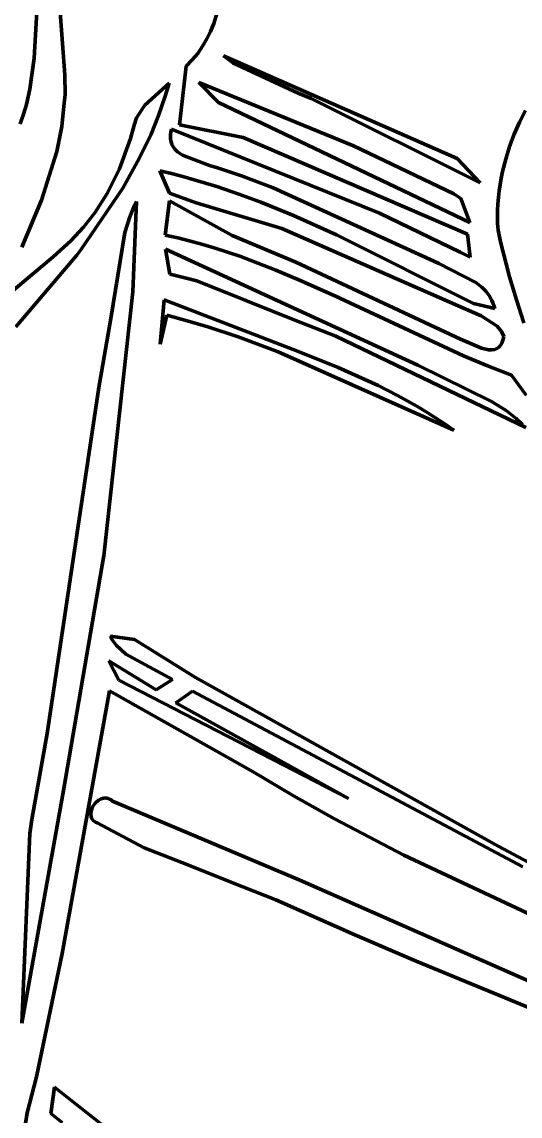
# Model space of a CAD drawing. Header units: millimetres. Extents: x 0 to 8.3, y 0 to 11.7.
# Drawn here: x 4.259 to 5.048, y 2.029 to 3.76 of the extents above; entities that cross this region are included whole.
import ezdxf

# ---------------------------------------------------------------- set-up
doc = ezdxf.new("R2010")
doc.units = ezdxf.units.MM
doc.layers.add('color#000000ff', color=7, linetype='CONTINUOUS', lineweight=100)
doc.layers.add('color#ffffffff', color=7, linetype='CONTINUOUS', lineweight=100)

msp = doc.modelspace()

# ---------------------------------------------------------------- linework, layer by layer
at = {"layer": 'color#000000ff'}
for p, q in [((4.2829, 3.7767), (4.2784, 3.703)), ((4.3272, 3.6763), (4.3198, 3.7754)), ((4.5687, 3.7765), (4.5628, 3.7574)), ((4.5628, 3.7574), (4.5578, 3.7451)), ((4.5578, 3.7451), (4.5519, 3.7331)), ((4.5519, 3.7331), (4.5451, 3.7215)), ((4.5374, 3.7104), (4.5287, 3.6999)), ((4.5451, 3.7215), (4.5374, 3.7104)), ((4.5783, 3.7065), (4.9479, 3.5439)), ((4.5929, 3.6955), (4.5783, 3.7065)), ((4.2784, 3.703), (4.2718, 3.6538)), ((4.5191, 3.6899), (4.5086, 3.5974)), ((4.5287, 3.6999), (4.5191, 3.6899)), ((4.6966, 3.6475), (4.5929, 3.6955)), ((4.3274, 3.6453), (4.3272, 3.6763)), ((4.2718, 3.6538), (4.2664, 3.6297)), ((4.4919, 3.6631), (4.4537, 3.6283)), ((4.4859, 3.6425), (4.4919, 3.6631)), ((4.5392, 3.664), (4.7838, 3.5642)), ((4.57, 3.6326), (4.5392, 3.664)), ((4.3255, 3.6266), (4.3274, 3.6453)), ((4.4755, 3.6121), (4.4859, 3.6425)), ((4.7172, 3.6391), (4.6966, 3.6475)), ((4.9845, 3.5055), (4.7172, 3.6391)), ((4.2664, 3.6297), (4.2617, 3.6141)), ((4.3221, 3.5944), (4.3255, 3.6266)), ((4.4537, 3.6283), (4.4405, 3.6084)), ((4.968, 3.4426), (4.57, 3.6326)), ((5.047, 3.6013), (5.0565, 3.6198)), ((4.2617, 3.6141), (4.2561, 3.5988)), ((4.4405, 3.6084), (4.4366, 3.5968)), ((4.4634, 3.5824), (4.4755, 3.6121)), ((5.0386, 3.5823), (5.047, 3.6013)), ((4.3143, 3.5549), (4.3221, 3.5944)), ((4.4366, 3.5968), (4.4308, 3.5757)), ((4.4948, 3.586), (4.4943, 3.5822)), ((4.4957, 3.5902), (4.4948, 3.586)), ((4.8249, 3.4578), (4.4957, 3.5902)), ((4.5086, 3.5974), (4.6095, 3.577)), ((4.4308, 3.5757), (4.4134, 3.5278)), ((4.4449, 3.5438), (4.4634, 3.5824)), ((4.4943, 3.5822), (4.4941, 3.5785)), ((4.4941, 3.5785), (4.4943, 3.5751)), ((4.4943, 3.5751), (4.4948, 3.5719)), ((4.4948, 3.5719), (4.4956, 3.5689)), ((4.4956, 3.5689), (4.4966, 3.5661)), ((4.4966, 3.5661), (4.4979, 3.5635)), ((4.6095, 3.577), (4.9647, 3.4243)), ((5.0312, 3.5629), (5.0386, 3.5823)), ((4.29, 3.4782), (4.3143, 3.5549)), ((4.4979, 3.5635), (4.5012, 3.5587)), ((4.5012, 3.5587), (4.5054, 3.5546)), ((4.5054, 3.5546), (4.513, 3.5495)), ((4.513, 3.5495), (4.5561, 3.5327)), ((4.7838, 3.5642), (4.943, 3.4879)), ((5.0249, 3.5432), (5.0312, 3.5629)), ((4.4187, 3.497), (4.4449, 3.5438)), ((4.5561, 3.5327), (4.5689, 3.529)), ((4.9479, 3.5439), (4.9845, 3.5055)), ((5.0198, 3.5232), (5.0249, 3.5432)), ((4.4134, 3.5278), (4.3939, 3.4887)), ((4.4957, 3.5202), (4.4775, 3.5246)), ((4.4775, 3.5246), (4.4926, 3.4892)), ((4.5138, 3.5155), (4.4957, 3.5202)), ((4.5317, 3.5105), (4.5138, 3.5155)), ((4.5689, 3.529), (4.6069, 3.5166)), ((4.6069, 3.5166), (4.6567, 3.4977)), ((5.0177, 3.5131), (5.0198, 3.5232)), ((4.3523, 3.3995), (4.4187, 3.497)), ((4.5674, 3.4996), (4.5317, 3.5105)), ((4.6026, 3.4877), (4.5674, 3.4996)), ((4.6567, 3.4977), (4.9114, 3.3818)), ((5.0145, 3.4927), (5.016, 3.5029)), ((5.016, 3.5029), (5.0177, 3.5131)), ((4.3939, 3.4887), (4.3743, 3.4581)), ((4.4926, 3.4892), (4.5349, 3.4737)), ((4.6375, 3.4747), (4.6026, 3.4877)), ((4.943, 3.4879), (4.9538, 3.4805)), ((4.9538, 3.4805), (4.968, 3.4426)), ((5.0126, 3.4721), (5.0134, 3.4824)), ((5.0134, 3.4824), (5.0145, 3.4927)), ((4.2589, 3.4038), (4.29, 3.4782)), ((4.4375, 3.47), (4.4298, 3.4519)), ((4.4346, 3.3329), (4.4405, 3.476)), ((4.4405, 3.476), (4.4375, 3.47)), ((4.4926, 3.4772), (4.4859, 3.423)), ((4.5919, 3.4223), (4.4926, 3.4772)), ((4.5349, 3.4737), (4.6706, 3.4335)), ((4.6892, 3.4536), (4.6375, 3.4747)), ((5.0121, 3.4618), (5.0126, 3.4721)), ((4.3743, 3.4581), (4.3564, 3.4352)), ((4.4298, 3.4519), (4.4219, 3.427)), ((4.7573, 3.4232), (4.6892, 3.4536)), ((4.9527, 3.396), (4.8249, 3.4578)), ((5.012, 3.4514), (5.0121, 3.4618)), ((5.0122, 3.4411), (5.012, 3.4514)), ((4.3564, 3.4352), (4.3364, 3.414)), ((4.6706, 3.4335), (4.9582, 3.3075)), ((5.0128, 3.4307), (5.0122, 3.4411)), ((5.0169, 3.4121), (5.0128, 3.4307)), ((4.3364, 3.414), (4.3084, 3.3885)), ((4.4219, 3.427), (4.4, 3.2908)), ((4.4859, 3.423), (4.5059, 3.4184)), ((4.5059, 3.4184), (4.5258, 3.4134)), ((4.5258, 3.4134), (4.5455, 3.408)), ((4.6928, 3.3799), (4.5919, 3.4223)), ((4.9741, 3.3148), (4.7573, 3.4232)), ((4.9647, 3.4243), (4.9685, 3.3878)), ((5.0213, 3.3936), (5.0169, 3.4121)), ((4.3459, 3.391), (4.3523, 3.3995)), ((4.4866, 3.4005), (4.4931, 3.361)), ((4.8857, 3.2169), (4.4866, 3.4005)), ((4.5455, 3.408), (4.5651, 3.4021)), ((4.5651, 3.4021), (4.5845, 3.3959)), ((4.5845, 3.3959), (4.6038, 3.3893)), ((4.9685, 3.3878), (4.9527, 3.396)), ((5.026, 3.3752), (5.0213, 3.3936)), ((4.3084, 3.3885), (4.1537, 3.2587)), ((4.2495, 3.2775), (4.3459, 3.391)), ((4.6038, 3.3893), (4.6229, 3.3823)), ((4.6229, 3.3823), (4.6609, 3.3675)), ((4.9533, 3.2584), (4.6928, 3.3799)), ((4.9114, 3.3818), (4.9189, 3.3778)), ((4.9189, 3.3778), (4.9777, 3.3479)), ((4.4931, 3.361), (4.5003, 3.3596)), ((4.5003, 3.3596), (4.5357, 3.3505)), ((4.6609, 3.3675), (4.6985, 3.3517)), ((5.031, 3.3568), (5.026, 3.3752)), ((4.5357, 3.3505), (4.6913, 3.2881)), ((4.6985, 3.3517), (4.7544, 3.3266)), ((4.9777, 3.3479), (4.9877, 3.3399)), ((5.0419, 3.3204), (5.031, 3.3568)), ((4.3887, 2.9157), (4.4346, 3.3329)), ((4.7544, 3.3266), (4.9583, 3.2317)), ((4.9877, 3.3399), (4.9935, 3.3339)), ((4.9935, 3.3339), (4.9987, 3.3272)), ((4.9987, 3.3272), (5.003, 3.3196)), ((4.4841, 3.3202), (4.4778, 3.2502)), ((4.6953, 3.2393), (4.4841, 3.3202)), ((4.9582, 3.3075), (4.9863, 3.2953)), ((5.0076, 3.3067), (4.9741, 3.3148)), ((5.003, 3.3196), (5.0048, 3.3156)), ((5.0048, 3.3156), (5.0063, 3.3113)), ((5.0063, 3.3113), (5.0076, 3.3067)), ((5.0539, 3.2843), (5.0419, 3.3204)), ((4.4, 3.2908), (4.3807, 3.1818)), ((4.4778, 3.2502), (4.4882, 3.2962)), ((4.4882, 3.2962), (4.5209, 3.2874)), ((4.9863, 3.2953), (5.0116, 3.2789)), ((4.5209, 3.2874), (4.5534, 3.2778)), ((4.5534, 3.2778), (4.6015, 3.2618)), ((4.6913, 3.2881), (4.7562, 3.2632)), ((5.0116, 3.2789), (5.0183, 3.2702)), ((4.6015, 3.2618), (4.6648, 3.2381)), ((4.7562, 3.2632), (5.0566, 3.1183)), ((4.9865, 3.2441), (4.9533, 3.2584)), ((5.0183, 3.2702), (5.0219, 3.2623)), ((5.0201, 3.2549), (5.0189, 3.2519)), ((5.0211, 3.2584), (5.0201, 3.2549)), ((5.0219, 3.2623), (5.0211, 3.2584)), ((4.6648, 3.2381), (4.943, 3.1142)), ((4.7598, 3.2134), (4.6953, 3.2393)), ((4.9977, 3.2414), (4.9865, 3.2441)), ((5.0029, 3.2411), (4.9977, 3.2414)), ((5.0078, 3.2419), (5.0029, 3.2411)), ((5.01, 3.2427), (5.0078, 3.2419)), ((5.0121, 3.2438), (5.01, 3.2427)), ((5.014, 3.2453), (5.0121, 3.2438)), ((5.0158, 3.2471), (5.014, 3.2453)), ((5.0174, 3.2493), (5.0158, 3.2471)), ((5.0189, 3.2519), (5.0174, 3.2493)), ((4.9583, 3.2317), (4.9959, 3.2159)), ((4.7916, 3.1994), (4.7598, 3.2134)), ((5.0027, 3.1597), (4.8857, 3.2169)), ((4.9959, 3.2159), (5.0339, 3.2011)), ((4.823, 3.1847), (4.7916, 3.1994)), ((5.0339, 3.2011), (5.0571, 3.1694)), ((4.3807, 3.1818), (4.2988, 2.6344)), ((4.8539, 3.1689), (4.823, 3.1847)), ((4.8692, 3.1606), (4.8539, 3.1689)), ((4.8843, 3.152), (4.8692, 3.1606)), ((4.8992, 3.1431), (4.8843, 3.152)), ((5.0256, 3.1451), (5.0027, 3.1597)), ((4.914, 3.1339), (4.8992, 3.1431)), ((4.9286, 3.1242), (4.914, 3.1339)), ((5.0417, 3.1325), (5.0256, 3.1451)), ((4.943, 3.1142), (4.9286, 3.1242)), ((5.0518, 3.1232), (5.0417, 3.1325)), ((4.3862, 2.9009), (4.3887, 2.9157)), ((4.325, 2.5441), (4.3862, 2.9009)), ((4.3985, 2.7881), (4.4008, 2.7844)), ((4.4371, 2.7831), (4.3985, 2.7881)), ((4.4008, 2.7844), (4.4084, 2.7742)), ((4.4084, 2.7742), (4.4234, 2.7597)), ((4.5341, 2.7228), (4.4371, 2.7831)), ((4.4234, 2.7597), (4.4974, 2.7198)), ((4.4715, 2.7033), (4.3966, 2.7492)), ((4.3966, 2.7492), (4.4127, 2.7188)), ((4.4127, 2.7188), (4.7761, 2.5315)), ((4.4974, 2.7198), (4.4715, 2.7033)), ((5.0129, 2.4559), (4.5341, 2.7228)), ((4.3977, 2.7021), (4.323, 2.2862)), ((4.6251, 2.5736), (4.3977, 2.7021)), ((4.5028, 2.6829), (4.529, 2.7011)), ((4.529, 2.7011), (5.0521, 2.4232)), ((4.7761, 2.5315), (4.5028, 2.6829)), ((4.2988, 2.6344), (4.2746, 2.4981)), ((4.6891, 2.5357), (4.6251, 2.5736)), ((4.259, 2.1761), (4.325, 2.5441)), ((4.375, 2.5242), (4.3804, 2.529)), ((4.3804, 2.529), (4.3846, 2.5312)), ((4.3846, 2.5312), (4.3889, 2.5323)), ((4.3889, 2.5323), (4.3912, 2.5324)), ((4.3912, 2.5324), (4.3934, 2.5322)), ((4.3934, 2.5322), (4.3957, 2.5316)), ((4.3957, 2.5316), (4.3979, 2.5306)), ((4.3979, 2.5306), (4.4001, 2.5292)), ((4.4001, 2.5292), (4.4023, 2.5273)), ((4.7539, 2.4994), (4.6891, 2.5357)), ((4.3679, 2.5068), (4.3684, 2.5113)), ((4.3684, 2.5113), (4.3708, 2.5181)), ((4.3708, 2.5181), (4.375, 2.5242)), ((4.4023, 2.5273), (4.6988, 2.4021)), ((4.2746, 2.4981), (4.2716, 2.476)), ((4.3686, 2.5026), (4.3679, 2.5068)), ((4.3693, 2.5006), (4.3686, 2.5026)), ((4.3704, 2.4987), (4.3693, 2.5006)), ((4.3718, 2.497), (4.3704, 2.4987)), ((4.3736, 2.4955), (4.3718, 2.497)), ((4.3757, 2.4942), (4.3736, 2.4955)), ((4.3782, 2.4931), (4.3757, 2.4942)), ((4.4524, 2.4537), (4.3782, 2.4931)), ((4.8636, 2.4418), (4.7539, 2.4994)), ((4.2716, 2.476), (4.259, 2.1761)), ((4.5219, 2.4265), (4.4524, 2.4537)), ((5.2675, 2.2526), (4.8636, 2.4418)), ((5.2926, 2.3082), (5.0129, 2.4559)), ((4.5911, 2.3988), (4.5219, 2.4265)), ((4.6609, 2.3714), (4.5911, 2.3988)), ((4.6988, 2.4021), (5.1162, 2.2186)), ((4.7862, 2.316), (4.6609, 2.3714)), ((4.8832, 2.2744), (4.7862, 2.316)), ((4.323, 2.2862), (4.2821, 2.0911)), ((5.1187, 2.1769), (4.8832, 2.2744)), ((4.2821, 2.0911), (4.2672, 2.0342)), ((4.3048, 2.0333), (4.3106, 2.0747)), ((4.3106, 2.0747), (4.4355, 1.9765)), ((4.2672, 2.0342), (4.2103, 1.6698)), ((4.3228, 2.0191), (4.3048, 2.0333))]:
    msp.add_line(p, q, dxfattribs=at)
at = {"layer": 'color#ffffffff'}
for p, q in [((4.2784, 3.703), (4.2829, 3.7767)), ((4.3198, 3.7754), (4.3272, 3.6763)), ((4.5628, 3.7574), (4.5687, 3.7765)), ((4.5578, 3.7451), (4.5628, 3.7574)), ((4.5519, 3.7331), (4.5578, 3.7451)), ((4.5451, 3.7215), (4.5519, 3.7331)), ((4.5287, 3.6999), (4.5374, 3.7104)), ((4.5374, 3.7104), (4.5451, 3.7215)), ((4.5783, 3.7065), (4.5929, 3.6955)), ((4.9479, 3.5439), (4.5783, 3.7065)), ((4.2718, 3.6538), (4.2784, 3.703)), ((4.5086, 3.5974), (4.5191, 3.6899)), ((4.5191, 3.6899), (4.5287, 3.6999)), ((4.5929, 3.6955), (4.6966, 3.6475)), ((4.3272, 3.6763), (4.3274, 3.6453)), ((4.2664, 3.6297), (4.2718, 3.6538)), ((4.4537, 3.6283), (4.4919, 3.6631)), ((4.4919, 3.6631), (4.4859, 3.6425)), ((4.5392, 3.664), (4.57, 3.6326)), ((4.7838, 3.5642), (4.5392, 3.664)), ((4.3274, 3.6453), (4.3255, 3.6266)), ((4.4859, 3.6425), (4.4755, 3.6121)), ((4.6966, 3.6475), (4.7172, 3.6391)), ((4.7172, 3.6391), (4.9845, 3.5055)), ((4.2617, 3.6141), (4.2664, 3.6297)), ((4.3255, 3.6266), (4.3221, 3.5944)), ((4.4405, 3.6084), (4.4537, 3.6283)), ((4.57, 3.6326), (4.968, 3.4426)), ((5.0565, 3.6198), (5.047, 3.6013)), ((4.2561, 3.5988), (4.2617, 3.6141)), ((4.4366, 3.5968), (4.4405, 3.6084)), ((4.4755, 3.6121), (4.4634, 3.5824)), ((5.047, 3.6013), (5.0386, 3.5823)), ((4.3221, 3.5944), (4.3143, 3.5549)), ((4.4308, 3.5757), (4.4366, 3.5968)), ((4.4943, 3.5822), (4.4948, 3.586)), ((4.4948, 3.586), (4.4957, 3.5902)), ((4.4957, 3.5902), (4.8249, 3.4578)), ((4.6095, 3.577), (4.5086, 3.5974)), ((4.4134, 3.5278), (4.4308, 3.5757)), ((4.4634, 3.5824), (4.4449, 3.5438)), ((4.4941, 3.5785), (4.4943, 3.5822)), ((4.4943, 3.5751), (4.4941, 3.5785)), ((4.4948, 3.5719), (4.4943, 3.5751)), ((4.4956, 3.5689), (4.4948, 3.5719)), ((4.4966, 3.5661), (4.4956, 3.5689)), ((4.4979, 3.5635), (4.4966, 3.5661)), ((4.9647, 3.4243), (4.6095, 3.577)), ((5.0386, 3.5823), (5.0312, 3.5629)), ((4.3143, 3.5549), (4.29, 3.4782)), ((4.5012, 3.5587), (4.4979, 3.5635)), ((4.5054, 3.5546), (4.5012, 3.5587)), ((4.513, 3.5495), (4.5054, 3.5546)), ((4.5561, 3.5327), (4.513, 3.5495)), ((4.943, 3.4879), (4.7838, 3.5642)), ((5.0312, 3.5629), (5.0249, 3.5432)), ((4.4449, 3.5438), (4.4187, 3.497)), ((4.5689, 3.529), (4.5561, 3.5327)), ((4.9845, 3.5055), (4.9479, 3.5439)), ((5.0249, 3.5432), (5.0198, 3.5232)), ((4.3939, 3.4887), (4.4134, 3.5278)), ((4.4926, 3.4892), (4.4775, 3.5246)), ((4.4775, 3.5246), (4.4957, 3.5202)), ((4.4957, 3.5202), (4.5138, 3.5155)), ((4.5138, 3.5155), (4.5317, 3.5105)), ((4.6069, 3.5166), (4.5689, 3.529)), ((4.6567, 3.4977), (4.6069, 3.5166)), ((5.0198, 3.5232), (5.0177, 3.5131)), ((4.4187, 3.497), (4.3523, 3.3995)), ((4.5317, 3.5105), (4.5674, 3.4996)), ((4.5674, 3.4996), (4.6026, 3.4877)), ((4.9114, 3.3818), (4.6567, 3.4977)), ((5.016, 3.5029), (5.0145, 3.4927)), ((5.0177, 3.5131), (5.016, 3.5029)), ((4.3743, 3.4581), (4.3939, 3.4887)), ((4.5349, 3.4737), (4.4926, 3.4892)), ((4.6026, 3.4877), (4.6375, 3.4747)), ((4.9538, 3.4805), (4.943, 3.4879)), ((4.968, 3.4426), (4.9538, 3.4805)), ((5.0134, 3.4824), (5.0126, 3.4721)), ((5.0145, 3.4927), (5.0134, 3.4824)), ((4.29, 3.4782), (4.2589, 3.4038)), ((4.4298, 3.4519), (4.4375, 3.47)), ((4.4405, 3.476), (4.4346, 3.3329)), ((4.4375, 3.47), (4.4405, 3.476)), ((4.4859, 3.423), (4.4926, 3.4772)), ((4.4926, 3.4772), (4.5919, 3.4223)), ((4.6706, 3.4335), (4.5349, 3.4737)), ((4.6375, 3.4747), (4.6892, 3.4536)), ((5.0126, 3.4721), (5.0121, 3.4618)), ((4.3564, 3.4352), (4.3743, 3.4581)), ((4.4219, 3.427), (4.4298, 3.4519)), ((4.6892, 3.4536), (4.7573, 3.4232)), ((4.8249, 3.4578), (4.9527, 3.396)), ((5.0121, 3.4618), (5.012, 3.4514)), ((5.012, 3.4514), (5.0122, 3.4411)), ((4.3364, 3.414), (4.3564, 3.4352)), ((4.9582, 3.3075), (4.6706, 3.4335)), ((5.0122, 3.4411), (5.0128, 3.4307)), ((5.0128, 3.4307), (5.0169, 3.4121)), ((4.3084, 3.3885), (4.3364, 3.414)), ((4.4, 3.2908), (4.4219, 3.427)), ((4.5059, 3.4184), (4.4859, 3.423)), ((4.5258, 3.4134), (4.5059, 3.4184)), ((4.5455, 3.408), (4.5258, 3.4134)), ((4.5919, 3.4223), (4.6928, 3.3799)), ((4.7573, 3.4232), (4.9741, 3.3148)), ((4.9685, 3.3878), (4.9647, 3.4243)), ((5.0169, 3.4121), (5.0213, 3.3936)), ((4.3523, 3.3995), (4.3459, 3.391)), ((4.4866, 3.4005), (4.8857, 3.2169)), ((4.4931, 3.361), (4.4866, 3.4005)), ((4.5651, 3.4021), (4.5455, 3.408)), ((4.5845, 3.3959), (4.5651, 3.4021)), ((4.6038, 3.3893), (4.5845, 3.3959)), ((4.9527, 3.396), (4.9685, 3.3878)), ((5.0213, 3.3936), (5.026, 3.3752)), ((4.1537, 3.2587), (4.3084, 3.3885)), ((4.3459, 3.391), (4.2495, 3.2775)), ((4.6229, 3.3823), (4.6038, 3.3893)), ((4.6609, 3.3675), (4.6229, 3.3823)), ((4.6928, 3.3799), (4.9533, 3.2584)), ((4.9189, 3.3778), (4.9114, 3.3818)), ((4.9777, 3.3479), (4.9189, 3.3778)), ((4.5003, 3.3596), (4.4931, 3.361)), ((4.5357, 3.3505), (4.5003, 3.3596)), ((4.6985, 3.3517), (4.6609, 3.3675)), ((5.026, 3.3752), (5.031, 3.3568)), ((4.6913, 3.2881), (4.5357, 3.3505)), ((4.7544, 3.3266), (4.6985, 3.3517)), ((4.9877, 3.3399), (4.9777, 3.3479)), ((5.031, 3.3568), (5.0419, 3.3204)), ((4.4346, 3.3329), (4.3887, 2.9157)), ((4.9583, 3.2317), (4.7544, 3.3266)), ((4.9935, 3.3339), (4.9877, 3.3399)), ((4.9987, 3.3272), (4.9935, 3.3339)), ((5.003, 3.3196), (4.9987, 3.3272)), ((4.4778, 3.2502), (4.4841, 3.3202)), ((4.4841, 3.3202), (4.6953, 3.2393)), ((4.9863, 3.2953), (4.9582, 3.3075)), ((4.9741, 3.3148), (5.0076, 3.3067)), ((5.0048, 3.3156), (5.003, 3.3196)), ((5.0063, 3.3113), (5.0048, 3.3156)), ((5.0076, 3.3067), (5.0063, 3.3113)), ((5.0419, 3.3204), (5.0539, 3.2843)), ((4.3807, 3.1818), (4.4, 3.2908)), ((4.4882, 3.2962), (4.4778, 3.2502)), ((4.5209, 3.2874), (4.4882, 3.2962)), ((5.0116, 3.2789), (4.9863, 3.2953)), ((4.5534, 3.2778), (4.5209, 3.2874)), ((4.6015, 3.2618), (4.5534, 3.2778)), ((4.7562, 3.2632), (4.6913, 3.2881)), ((5.0183, 3.2702), (5.0116, 3.2789)), ((4.6648, 3.2381), (4.6015, 3.2618)), ((5.0566, 3.1183), (4.7562, 3.2632)), ((4.9533, 3.2584), (4.9865, 3.2441)), ((5.0219, 3.2623), (5.0183, 3.2702)), ((5.0189, 3.2519), (5.0201, 3.2549)), ((5.0201, 3.2549), (5.0211, 3.2584)), ((5.0211, 3.2584), (5.0219, 3.2623)), ((4.943, 3.1142), (4.6648, 3.2381)), ((4.6953, 3.2393), (4.7598, 3.2134)), ((4.9865, 3.2441), (4.9977, 3.2414)), ((4.9977, 3.2414), (5.0029, 3.2411)), ((5.0029, 3.2411), (5.0078, 3.2419)), ((5.0078, 3.2419), (5.01, 3.2427)), ((5.01, 3.2427), (5.0121, 3.2438)), ((5.0121, 3.2438), (5.014, 3.2453)), ((5.014, 3.2453), (5.0158, 3.2471)), ((5.0158, 3.2471), (5.0174, 3.2493)), ((5.0174, 3.2493), (5.0189, 3.2519)), ((4.9959, 3.2159), (4.9583, 3.2317)), ((4.7598, 3.2134), (4.7916, 3.1994)), ((4.8857, 3.2169), (5.0027, 3.1597)), ((5.0339, 3.2011), (4.9959, 3.2159)), ((4.7916, 3.1994), (4.823, 3.1847)), ((5.0571, 3.1694), (5.0339, 3.2011)), ((4.2988, 2.6344), (4.3807, 3.1818)), ((4.823, 3.1847), (4.8539, 3.1689)), ((4.8539, 3.1689), (4.8692, 3.1606)), ((4.8692, 3.1606), (4.8843, 3.152)), ((4.8843, 3.152), (4.8992, 3.1431)), ((5.0027, 3.1597), (5.0256, 3.1451)), ((4.8992, 3.1431), (4.914, 3.1339)), ((4.914, 3.1339), (4.9286, 3.1242)), ((5.0256, 3.1451), (5.0417, 3.1325)), ((4.9286, 3.1242), (4.943, 3.1142)), ((5.0417, 3.1325), (5.0518, 3.1232)), ((4.3887, 2.9157), (4.3862, 2.9009)), ((4.3862, 2.9009), (4.325, 2.5441)), ((4.3985, 2.7881), (4.4371, 2.7831)), ((4.4008, 2.7844), (4.3985, 2.7881)), ((4.4084, 2.7742), (4.4008, 2.7844)), ((4.4234, 2.7597), (4.4084, 2.7742)), ((4.4371, 2.7831), (4.5341, 2.7228)), ((4.4974, 2.7198), (4.4234, 2.7597)), ((4.4127, 2.7188), (4.3966, 2.7492)), ((4.3966, 2.7492), (4.4715, 2.7033)), ((4.7761, 2.5315), (4.4127, 2.7188)), ((4.4715, 2.7033), (4.4974, 2.7198)), ((4.5341, 2.7228), (5.0129, 2.4559)), ((4.323, 2.2862), (4.3977, 2.7021)), ((4.3977, 2.7021), (4.6251, 2.5736)), ((4.529, 2.7011), (4.5028, 2.6829)), ((5.0521, 2.4232), (4.529, 2.7011)), ((4.5028, 2.6829), (4.7761, 2.5315)), ((4.2746, 2.4981), (4.2988, 2.6344)), ((4.6251, 2.5736), (4.6891, 2.5357)), ((4.325, 2.5441), (4.259, 2.1761)), ((4.3804, 2.529), (4.375, 2.5242)), ((4.3846, 2.5312), (4.3804, 2.529)), ((4.3889, 2.5323), (4.3846, 2.5312)), ((4.3912, 2.5324), (4.3889, 2.5323)), ((4.3934, 2.5322), (4.3912, 2.5324)), ((4.3957, 2.5316), (4.3934, 2.5322)), ((4.3979, 2.5306), (4.3957, 2.5316)), ((4.4001, 2.5292), (4.3979, 2.5306)), ((4.4023, 2.5273), (4.4001, 2.5292)), ((4.6891, 2.5357), (4.7539, 2.4994)), ((4.3684, 2.5113), (4.3679, 2.5068)), ((4.3708, 2.5181), (4.3684, 2.5113)), ((4.375, 2.5242), (4.3708, 2.5181)), ((4.6988, 2.4021), (4.4023, 2.5273)), ((4.2716, 2.476), (4.2746, 2.4981)), ((4.3679, 2.5068), (4.3686, 2.5026)), ((4.3686, 2.5026), (4.3693, 2.5006)), ((4.3693, 2.5006), (4.3704, 2.4987)), ((4.3704, 2.4987), (4.3718, 2.497)), ((4.3718, 2.497), (4.3736, 2.4955)), ((4.3736, 2.4955), (4.3757, 2.4942)), ((4.3757, 2.4942), (4.3782, 2.4931)), ((4.3782, 2.4931), (4.4524, 2.4537)), ((4.7539, 2.4994), (4.8636, 2.4418)), ((4.259, 2.1761), (4.2716, 2.476)), ((4.4524, 2.4537), (4.5219, 2.4265)), ((4.8636, 2.4418), (5.2675, 2.2526)), ((5.0129, 2.4559), (5.2926, 2.3082)), ((4.5219, 2.4265), (4.5911, 2.3988)), ((4.5911, 2.3988), (4.6609, 2.3714)), ((5.1162, 2.2186), (4.6988, 2.4021)), ((4.6609, 2.3714), (4.7862, 2.316)), ((4.7862, 2.316), (4.8832, 2.2744)), ((4.2821, 2.0911), (4.323, 2.2862)), ((4.8832, 2.2744), (5.1187, 2.1769)), ((4.2672, 2.0342), (4.2821, 2.0911)), ((4.3106, 2.0747), (4.3048, 2.0333)), ((4.4355, 1.9765), (4.3106, 2.0747)), ((4.2103, 1.6698), (4.2672, 2.0342)), ((4.3048, 2.0333), (4.3228, 2.0191))]:
    msp.add_line(p, q, dxfattribs=at)

doc.saveas('drawing.dxf')
